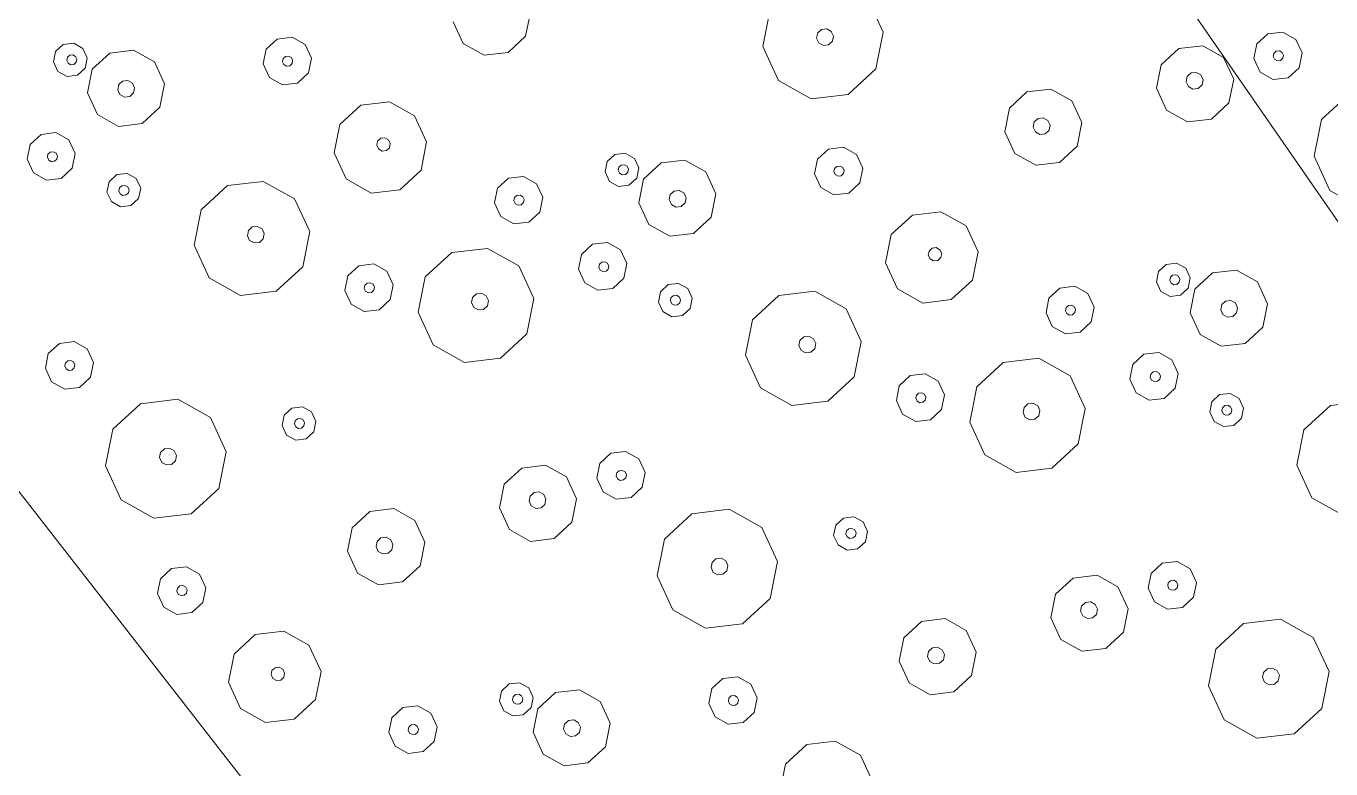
# Model space of a CAD drawing. Header units: metres. Extents: x -2858 to 512, y -1995 to 1252.
# Drawn here: x -582.345 to -578.044, y 430.042 to 432.492 of the extents above; entities that cross this region are included whole.
import ezdxf
from ezdxf.lldxf.tags import DXFTag

# ---------------------------------------------------------------- set-up
doc = ezdxf.new("R2010")
doc.units = ezdxf.units.M
doc.layers.add('Calque commun', color=7, linetype='Continuous')
doc.layers.add('Calque11', color=7, linetype='Continuous')
tags = doc.linetypes.add('HIDDENX2', pattern=[0.75, 0.5, -0.25]).pattern_tags.tags
tags[6:7] = [DXFTag(74, 4), DXFTag(75, 0), DXFTag(340, '0'), DXFTag(46, 1.0), DXFTag(50, 0.0), DXFTag(44, 0.0), DXFTag(45, 0.0)]
tags[4:5] = [DXFTag(74, 4), DXFTag(75, 0), DXFTag(340, '0'), DXFTag(46, 1.0), DXFTag(50, 0.0), DXFTag(44, 0.0), DXFTag(45, 0.0)]

# ---------------------------------------------------------------- blocks, each defined once
blk = doc.blocks.new('geometrebondepartleger')
at = {"layer": 'Calque11', "color": 7, "linetype": 'Continuous', "lineweight": 9}
blk.add_line((150.3457, 147.4392, 79), (130.1803, 35.9078, 79), dxfattribs=at)
blk = doc.blocks.new('pattern')
at = {"layer": 'Calque commun', "color": 54, "linetype": 'Continuous', "lineweight": 9}
for p, q in [((59.4065, 38.6846), (59.5129, 38.7474)), ((59.5129, 38.7474), (59.636, 38.7357)), ((59.636, 38.7357), (59.7286, 38.6539)), ((59.3573, 38.5712), (59.4065, 38.6846)), ((59.7286, 38.6539), (59.7555, 38.5332)), ((59.3842, 38.4505), (59.3573, 38.5712)), ((59.5185, 38.5555), (59.5254, 38.5713)), ((59.5223, 38.5386), (59.5185, 38.5555)), ((59.5254, 38.5713), (59.5403, 38.5801)), ((59.5403, 38.5801), (59.5576, 38.5785)), ((59.5576, 38.5785), (59.5705, 38.567)), ((59.5743, 38.5501), (59.5674, 38.5343)), ((59.5705, 38.567), (59.5743, 38.5501)), ((59.5353, 38.5271), (59.5223, 38.5386)), ((59.5525, 38.5255), (59.5353, 38.5271)), ((59.5674, 38.5343), (59.5525, 38.5255)), ((59.7555, 38.5332), (59.7064, 38.4198)), ((59.4769, 38.3687), (59.3842, 38.4505)), ((59.7064, 38.4198), (59.5999, 38.357)), ((58.9913, 38.3765), (59.0171, 38.2607)), ((59.5999, 38.357), (59.4769, 38.3687)), ((59.0171, 38.2607), (58.9699, 38.1518)), ((58.7496, 38.1027), (58.6606, 38.1813)), ((59.4592, 38.1177), (59.4789, 38.163)), ((59.4789, 38.163), (59.5215, 38.1882)), ((59.5215, 38.1882), (59.5707, 38.1835)), ((59.5707, 38.1835), (59.6078, 38.1507)), ((58.9699, 38.1518), (58.8677, 38.0915)), ((59.47, 38.0694), (59.4592, 38.1177)), ((59.5214, 38.1125), (59.5256, 38.1221)), ((59.5237, 38.1024), (59.5214, 38.1125)), ((59.5256, 38.1221), (59.5345, 38.1273)), ((59.5345, 38.1273), (59.5448, 38.1264)), ((59.5448, 38.1264), (59.5526, 38.1195)), ((59.5526, 38.1195), (59.5549, 38.1094)), ((59.6078, 38.1507), (59.6185, 38.1025)), ((58.8677, 38.0915), (58.7496, 38.1027)), ((59.507, 38.0367), (59.47, 38.0694)), ((59.5315, 38.0955), (59.5237, 38.1024)), ((59.5418, 38.0946), (59.5315, 38.0955)), ((59.5507, 38.0998), (59.5418, 38.0946)), ((59.5549, 38.1094), (59.5507, 38.0998)), ((59.6185, 38.1025), (59.5988, 38.0571)), ((59.6939, 38.0527), (59.7621, 38.0929)), ((59.7621, 38.0929), (59.8408, 38.0854)), ((59.8408, 38.0854), (59.9001, 38.033)), ((59.5563, 38.032), (59.507, 38.0367)), ((59.5988, 38.0571), (59.5563, 38.032)), ((59.6625, 37.9801), (59.6939, 38.0527)), ((59.9001, 38.033), (59.9173, 37.9558)), ((59.7624, 37.9786), (59.7773, 37.9874)), ((59.7773, 37.9874), (59.7945, 37.9858)), ((59.7945, 37.9858), (59.8075, 37.9743)), ((59.6797, 37.9029), (59.6625, 37.9801)), ((59.7555, 37.9627), (59.7624, 37.9786)), ((59.7592, 37.9458), (59.7555, 37.9627)), ((59.7722, 37.9344), (59.7592, 37.9458)), ((59.8043, 37.9415), (59.7894, 37.9327)), ((59.8112, 37.9574), (59.8043, 37.9415)), ((59.8075, 37.9743), (59.8112, 37.9574)), ((59.9173, 37.9558), (59.8859, 37.8832)), ((58.9467, 37.895), (58.9765, 37.9126)), ((58.9765, 37.9126), (59.0109, 37.9093)), ((59.0109, 37.9093), (59.0369, 37.8864)), ((59.739, 37.8505), (59.6797, 37.9029)), ((59.7894, 37.9327), (59.7722, 37.9344)), ((58.9329, 37.8633), (58.9467, 37.895)), ((58.9404, 37.8295), (58.9329, 37.8633)), ((58.9724, 37.8605), (58.9765, 37.87)), ((58.9746, 37.8504), (58.9724, 37.8605)), ((58.9765, 37.87), (58.9854, 37.8753)), ((58.9854, 37.8753), (58.9958, 37.8743)), ((58.9958, 37.8743), (59.0035, 37.8675)), ((59.0058, 37.8573), (59.0017, 37.8478)), ((59.0035, 37.8675), (59.0058, 37.8573)), ((59.0369, 37.8864), (59.0444, 37.8526)), ((59.8859, 37.8832), (59.8177, 37.843)), ((58.9664, 37.8066), (58.9404, 37.8295)), ((58.9824, 37.8435), (58.9746, 37.8504)), ((58.9927, 37.8425), (58.9824, 37.8435)), ((59.0017, 37.8478), (58.9927, 37.8425)), ((59.0306, 37.8209), (59.0008, 37.8033)), ((59.0444, 37.8526), (59.0306, 37.8209)), ((59.8177, 37.843), (59.739, 37.8505)), ((60.1345, 37.7751), (60.2026, 37.8153)), ((60.2026, 37.8153), (60.2814, 37.8078)), ((59.0008, 37.8033), (58.9664, 37.8066)), ((60.1031, 37.7025), (60.1345, 37.7751)), ((60.2814, 37.8078), (60.3407, 37.7555)), ((60.6424, 37.7176), (60.6802, 37.8047)), ((58.1955, 37.7487), (58.2224, 37.628)), ((58.638, 37.724), (58.7061, 37.7642)), ((58.7061, 37.7642), (58.7848, 37.7567)), ((58.7848, 37.7567), (58.8441, 37.7043)), ((60.3407, 37.7555), (60.3579, 37.6782)), ((58.6065, 37.6514), (58.638, 37.724)), ((58.8441, 37.7043), (58.8613, 37.6271)), ((59.0057, 37.6583), (59.0482, 37.6835)), ((59.0482, 37.6835), (59.0975, 37.6788)), ((60.1203, 37.6253), (60.1031, 37.7025)), ((60.2035, 37.6867), (60.2104, 37.7025)), ((60.2072, 37.6698), (60.2035, 37.6867)), ((60.2104, 37.7025), (60.2253, 37.7113)), ((60.2253, 37.7113), (60.2425, 37.7097)), ((60.2425, 37.7097), (60.2555, 37.6982)), ((60.2555, 37.6982), (60.2592, 37.6814)), ((60.663, 37.625), (60.6424, 37.7176)), ((58.6237, 37.5742), (58.6065, 37.6514)), ((58.7067, 37.6437), (58.7136, 37.6596)), ((58.7105, 37.6268), (58.7067, 37.6437)), ((58.7136, 37.6596), (58.7285, 37.6684)), ((58.7285, 37.6684), (58.7457, 37.6667)), ((58.7457, 37.6667), (58.7587, 37.6553)), ((58.7587, 37.6553), (58.7625, 37.6384)), ((58.986, 37.613), (59.0057, 37.6583)), ((59.0975, 37.6788), (59.1345, 37.646)), ((59.1345, 37.646), (59.1453, 37.5978)), ((60.2202, 37.6583), (60.2072, 37.6698)), ((60.2374, 37.6567), (60.2202, 37.6583)), ((60.2523, 37.6655), (60.2374, 37.6567)), ((60.2592, 37.6814), (60.2523, 37.6655)), ((60.3579, 37.6782), (60.3264, 37.6057)), ((58.2224, 37.628), (58.1732, 37.5146)), ((58.7234, 37.6154), (58.7105, 37.6268)), ((58.7407, 37.6137), (58.7234, 37.6154)), ((58.7556, 37.6225), (58.7407, 37.6137)), ((58.7625, 37.6384), (58.7556, 37.6225)), ((58.8613, 37.6271), (58.8299, 37.5545)), ((58.9968, 37.5647), (58.986, 37.613)), ((59.0469, 37.6108), (59.051, 37.6203)), ((59.0492, 37.6006), (59.0469, 37.6108)), ((59.0569, 37.5938), (59.0492, 37.6006)), ((59.051, 37.6203), (59.06, 37.6256)), ((59.06, 37.6256), (59.0703, 37.6246)), ((59.0762, 37.598), (59.0673, 37.5928)), ((59.0703, 37.6246), (59.0781, 37.6177)), ((59.0804, 37.6076), (59.0762, 37.598)), ((59.0781, 37.6177), (59.0804, 37.6076)), ((59.1453, 37.5978), (59.1256, 37.5524)), ((60.1796, 37.5729), (60.1203, 37.6253)), ((60.3264, 37.6057), (60.2583, 37.5654)), ((60.7342, 37.5621), (60.663, 37.625)), ((60.9104, 37.6014), (60.8287, 37.5531)), ((58.683, 37.5218), (58.6237, 37.5742)), ((58.8299, 37.5545), (58.7617, 37.5143)), ((59.0338, 37.532), (58.9968, 37.5647)), ((59.0673, 37.5928), (59.0569, 37.5938)), ((59.2961, 37.5075), (59.3982, 37.5679)), ((59.3982, 37.5679), (59.5164, 37.5566)), ((59.5164, 37.5566), (59.6053, 37.4781)), ((60.2583, 37.5654), (60.1796, 37.5729)), ((60.8287, 37.5531), (60.7342, 37.5621)), ((58.1732, 37.5146), (58.0667, 37.4518)), ((58.7617, 37.5143), (58.683, 37.5218)), ((59.083, 37.5273), (59.0338, 37.532)), ((59.1256, 37.5524), (59.083, 37.5273)), ((58.7305, 37.4457), (58.7443, 37.4775)), ((58.7443, 37.4775), (58.7741, 37.4951)), ((58.7741, 37.4951), (58.8085, 37.4918)), ((58.8085, 37.4918), (58.8345, 37.4689)), ((58.8345, 37.4689), (58.842, 37.4351)), ((59.2489, 37.3987), (59.2961, 37.5075)), ((59.6053, 37.4781), (59.6311, 37.3622)), ((58.0667, 37.4518), (57.9437, 37.4635)), ((58.738, 37.4119), (58.7305, 37.4457)), ((58.7662, 37.4454), (58.7703, 37.4549)), ((58.7684, 37.4352), (58.7662, 37.4454)), ((58.7762, 37.4284), (58.7684, 37.4352)), ((58.7703, 37.4549), (58.7792, 37.4602)), ((58.7865, 37.4274), (58.7762, 37.4284)), ((58.7792, 37.4602), (58.7896, 37.4592)), ((58.7955, 37.4326), (58.7865, 37.4274)), ((58.7896, 37.4592), (58.7974, 37.4523)), ((58.7996, 37.4422), (58.7955, 37.4326)), ((58.7974, 37.4523), (58.7996, 37.4422)), ((58.842, 37.4351), (58.8282, 37.4034)), ((58.764, 37.389), (58.738, 37.4119)), ((58.7984, 37.3858), (58.764, 37.389)), ((58.8282, 37.4034), (58.7984, 37.3858)), ((59.2747, 37.2828), (59.2489, 37.3987)), ((59.3941, 37.3845), (59.401, 37.4003)), ((59.3979, 37.3676), (59.3941, 37.3845)), ((59.401, 37.4003), (59.4159, 37.4091)), ((59.4159, 37.4091), (59.4332, 37.4075)), ((59.4332, 37.4075), (59.4461, 37.396)), ((59.4461, 37.396), (59.4499, 37.3791)), ((59.4109, 37.3561), (59.3979, 37.3676)), ((59.4281, 37.3545), (59.4109, 37.3561)), ((59.443, 37.3633), (59.4281, 37.3545)), ((59.4499, 37.3791), (59.443, 37.3633)), ((59.6311, 37.3622), (59.5839, 37.2534)), ((60.728, 37.3374), (60.7706, 37.3626)), ((60.7706, 37.3626), (60.8198, 37.3579)), ((60.8198, 37.3579), (60.8569, 37.3251)), ((59.0079, 37.2611), (59.0276, 37.3065)), ((59.0276, 37.3065), (59.0702, 37.3316)), ((59.0702, 37.3316), (59.1194, 37.3269)), ((59.1194, 37.3269), (59.1565, 37.2942)), ((60.7084, 37.2921), (60.728, 37.3374)), ((60.7706, 37.2869), (60.7747, 37.2965)), ((60.7747, 37.2965), (60.7836, 37.3017)), ((60.7836, 37.3017), (60.794, 37.3007)), ((60.794, 37.3007), (60.8018, 37.2939)), ((60.8569, 37.3251), (60.8676, 37.2769)), ((57.926, 37.2125), (57.9457, 37.2578)), ((57.9457, 37.2578), (57.9883, 37.283)), ((57.9883, 37.283), (58.0375, 37.2783)), ((58.0375, 37.2783), (58.0746, 37.2456)), ((59.0187, 37.2129), (59.0079, 37.2611)), ((59.0701, 37.256), (59.0743, 37.2655)), ((59.0724, 37.2459), (59.0701, 37.256)), ((59.0743, 37.2655), (59.0832, 37.2708)), ((59.0832, 37.2708), (59.0935, 37.2698)), ((59.0935, 37.2698), (59.1013, 37.2629)), ((59.1036, 37.2528), (59.0994, 37.2433)), ((59.1013, 37.2629), (59.1036, 37.2528)), ((59.1565, 37.2942), (59.1672, 37.2459)), ((59.3636, 37.2043), (59.2747, 37.2828)), ((59.5839, 37.2534), (59.4817, 37.193)), ((60.0773, 37.2426), (60.1071, 37.2602)), ((60.1071, 37.2602), (60.1416, 37.2569)), ((60.1416, 37.2569), (60.1675, 37.234)), ((60.7191, 37.2438), (60.7084, 37.2921)), ((60.7728, 37.2768), (60.7706, 37.2869)), ((60.7806, 37.2699), (60.7728, 37.2768)), ((60.7909, 37.2689), (60.7806, 37.2699)), ((60.7999, 37.2742), (60.7909, 37.2689)), ((60.804, 37.2837), (60.7999, 37.2742)), ((60.8018, 37.2939), (60.804, 37.2837)), ((60.8676, 37.2769), (60.848, 37.2315)), ((57.9368, 37.1642), (57.926, 37.2125)), ((57.9882, 37.2073), (57.9924, 37.2169)), ((57.9924, 37.2169), (58.0013, 37.2221)), ((58.0013, 37.2221), (58.0117, 37.2212)), ((58.0117, 37.2212), (58.0194, 37.2143)), ((58.0194, 37.2143), (58.0217, 37.2042)), ((58.0746, 37.2456), (58.0853, 37.1973)), ((59.0558, 37.1801), (59.0187, 37.2129)), ((59.0802, 37.239), (59.0724, 37.2459)), ((59.0905, 37.238), (59.0802, 37.239)), ((59.0994, 37.2433), (59.0905, 37.238)), ((59.1672, 37.2459), (59.1475, 37.2006)), ((60.0635, 37.2108), (60.0773, 37.2426)), ((60.0711, 37.177), (60.0635, 37.2108)), ((60.1013, 37.208), (60.1054, 37.2175)), ((60.1054, 37.2175), (60.1144, 37.2228)), ((60.1144, 37.2228), (60.1247, 37.2218)), ((60.1247, 37.2218), (60.1325, 37.2149)), ((60.1325, 37.2149), (60.1347, 37.2048)), ((60.1675, 37.234), (60.175, 37.2002)), ((60.7562, 37.2111), (60.7191, 37.2438)), ((60.8054, 37.2064), (60.7562, 37.2111)), ((60.848, 37.2315), (60.8054, 37.2064)), ((57.9905, 37.1972), (57.9882, 37.2073)), ((57.9983, 37.1903), (57.9905, 37.1972)), ((58.0086, 37.1894), (57.9983, 37.1903)), ((58.0176, 37.1946), (58.0086, 37.1894)), ((58.0217, 37.2042), (58.0176, 37.1946)), ((58.0853, 37.1973), (58.0657, 37.1519)), ((58.1608, 37.1475), (58.2289, 37.1877)), ((58.2289, 37.1877), (58.3076, 37.1802)), ((58.3076, 37.1802), (58.3669, 37.1278)), ((59.105, 37.1754), (59.0558, 37.1801)), ((59.1475, 37.2006), (59.105, 37.1754)), ((59.4817, 37.193), (59.3636, 37.2043)), ((60.097, 37.1541), (60.0711, 37.177)), ((60.1036, 37.1978), (60.1013, 37.208)), ((60.1113, 37.191), (60.1036, 37.1978)), ((60.1217, 37.19), (60.1113, 37.191)), ((60.1306, 37.1953), (60.1217, 37.19)), ((60.1347, 37.2048), (60.1306, 37.1953)), ((60.1613, 37.1684), (60.1314, 37.1508)), ((60.175, 37.2002), (60.1613, 37.1684)), ((57.9739, 37.1315), (57.9368, 37.1642)), ((58.0231, 37.1268), (57.9739, 37.1315)), ((58.0657, 37.1519), (58.0231, 37.1268)), ((58.1293, 37.0749), (58.1608, 37.1475)), ((58.3669, 37.1278), (58.3842, 37.0506)), ((59.5522, 37.0862), (59.5719, 37.1315)), ((59.5719, 37.1315), (59.6145, 37.1567)), ((59.6145, 37.1567), (59.6637, 37.152)), ((59.6637, 37.152), (59.7008, 37.1192)), ((60.1314, 37.1508), (60.097, 37.1541)), ((60.349, 37.0882), (60.4554, 37.1511)), ((60.4554, 37.1511), (60.5785, 37.1393)), ((60.5785, 37.1393), (60.6711, 37.0575)), ((58.2292, 37.0734), (58.2441, 37.0822)), ((58.2441, 37.0822), (58.2613, 37.0806)), ((58.2613, 37.0806), (58.2743, 37.0691)), ((59.563, 37.0379), (59.5522, 37.0862)), ((59.6144, 37.081), (59.6186, 37.0905)), ((59.6167, 37.0709), (59.6144, 37.081)), ((59.6186, 37.0905), (59.6275, 37.0958)), ((59.6275, 37.0958), (59.6379, 37.0948)), ((59.6379, 37.0948), (59.6456, 37.088)), ((59.6456, 37.088), (59.6479, 37.0778)), ((59.7008, 37.1192), (59.7115, 37.071)), ((60.2998, 36.9748), (60.349, 37.0882)), ((58.1465, 36.9977), (58.1293, 37.0749)), ((58.2223, 37.0575), (58.2292, 37.0734)), ((58.2261, 37.0406), (58.2223, 37.0575)), ((58.239, 37.0292), (58.2261, 37.0406)), ((58.278, 37.0522), (58.2712, 37.0363)), ((58.2743, 37.0691), (58.278, 37.0522)), ((58.3842, 37.0506), (58.3527, 36.978)), ((59.6001, 37.0052), (59.563, 37.0379)), ((59.6245, 37.064), (59.6167, 37.0709)), ((59.6348, 37.063), (59.6245, 37.064)), ((59.6438, 37.0683), (59.6348, 37.063)), ((59.6479, 37.0778), (59.6438, 37.0683)), ((59.7115, 37.071), (59.6919, 37.0256)), ((60.6711, 37.0575), (60.698, 36.9369)), ((61.1136, 37.0328), (61.1817, 37.073)), ((61.1817, 37.073), (61.2605, 37.0655)), ((61.2605, 37.0655), (61.3198, 37.0131)), ((58.2058, 36.9453), (58.1465, 36.9977)), ((58.2563, 37.0275), (58.239, 37.0292)), ((58.2712, 37.0363), (58.2563, 37.0275)), ((59.6493, 37.0005), (59.6001, 37.0052)), ((59.6919, 37.0256), (59.6493, 37.0005)), ((61.0822, 36.9602), (61.1136, 37.0328)), ((61.3198, 37.0131), (61.337, 36.9359)), ((58.3527, 36.978), (58.2846, 36.9378)), ((60.3267, 36.8542), (60.2998, 36.9748)), ((60.461, 36.9591), (60.4679, 36.975)), ((60.4648, 36.9422), (60.461, 36.9591)), ((60.4679, 36.975), (60.4828, 36.9838)), ((60.4828, 36.9838), (60.5001, 36.9821)), ((60.5001, 36.9821), (60.513, 36.9707)), ((60.5168, 36.9538), (60.5099, 36.9379)), ((60.513, 36.9707), (60.5168, 36.9538)), ((61.0994, 36.883), (61.0822, 36.9602)), ((61.1824, 36.9525), (61.1893, 36.9684)), ((61.1861, 36.9356), (61.1824, 36.9525)), ((61.1893, 36.9684), (61.2042, 36.9772)), ((61.2042, 36.9772), (61.2214, 36.9756)), ((61.2214, 36.9756), (61.2344, 36.9641)), ((61.2344, 36.9641), (61.2381, 36.9472)), ((58.2846, 36.9378), (58.2058, 36.9453)), ((58.6013, 36.8699), (58.6695, 36.9101)), ((58.6695, 36.9101), (58.7482, 36.9026)), ((59.147, 36.8995), (59.2287, 36.9478)), ((59.2287, 36.9478), (59.3232, 36.9388)), ((59.3232, 36.9388), (59.3944, 36.8759)), ((60.4778, 36.9308), (60.4648, 36.9422)), ((60.495, 36.9291), (60.4778, 36.9308)), ((60.5099, 36.9379), (60.495, 36.9291)), ((60.698, 36.9369), (60.6489, 36.8235)), ((61.1991, 36.9242), (61.1861, 36.9356)), ((61.2164, 36.9225), (61.1991, 36.9242)), ((61.2313, 36.9313), (61.2164, 36.9225)), ((61.2381, 36.9472), (61.2313, 36.9313)), ((61.337, 36.9359), (61.3055, 36.8634)), ((58.5699, 36.7973), (58.6013, 36.8699)), ((58.7482, 36.9026), (58.8075, 36.8503)), ((59.1092, 36.8124), (59.147, 36.8995)), ((59.3944, 36.8759), (59.415, 36.7833)), ((59.6245, 36.8096), (59.7267, 36.8699)), ((59.7267, 36.8699), (59.8448, 36.8587)), ((61.1587, 36.8306), (61.0994, 36.883)), ((58.8075, 36.8503), (58.8247, 36.773)), ((59.8448, 36.8587), (59.9338, 36.7801)), ((60.4194, 36.7724), (60.3267, 36.8542)), ((60.6489, 36.8235), (60.5424, 36.7606)), ((61.2374, 36.8231), (61.1587, 36.8306)), ((61.3055, 36.8634), (61.2374, 36.8231)), ((58.5871, 36.7201), (58.5699, 36.7973)), ((58.6703, 36.7815), (58.6772, 36.7973)), ((58.6741, 36.7646), (58.6703, 36.7815)), ((58.6772, 36.7973), (58.6921, 36.8061)), ((58.6921, 36.8061), (58.7093, 36.8045)), ((58.7093, 36.8045), (58.7223, 36.793)), ((58.7223, 36.793), (58.726, 36.7762)), ((59.1299, 36.7198), (59.1092, 36.8124)), ((59.2254, 36.8011), (59.2309, 36.8138)), ((59.2285, 36.7875), (59.2254, 36.8011)), ((59.2388, 36.7784), (59.2285, 36.7875)), ((59.2309, 36.8138), (59.2429, 36.8208)), ((59.2429, 36.8208), (59.2567, 36.8195)), ((59.2645, 36.7841), (59.2526, 36.7771)), ((59.2567, 36.8195), (59.267, 36.8103)), ((59.27, 36.7968), (59.2645, 36.7841)), ((59.267, 36.8103), (59.27, 36.7968)), ((59.415, 36.7833), (59.3773, 36.6962)), ((59.5773, 36.7007), (59.6245, 36.8096)), ((59.9338, 36.7801), (59.9596, 36.6643)), ((61.2062, 36.7546), (61.22, 36.7863)), ((61.22, 36.7863), (61.2498, 36.8039)), ((61.2498, 36.8039), (61.2842, 36.8006)), ((61.2842, 36.8006), (61.3102, 36.7777)), ((58.687, 36.7531), (58.6741, 36.7646)), ((58.7043, 36.7515), (58.687, 36.7531)), ((58.7192, 36.7603), (58.7043, 36.7515)), ((58.726, 36.7762), (58.7192, 36.7603)), ((58.8247, 36.773), (58.7933, 36.7005)), ((59.2526, 36.7771), (59.2388, 36.7784)), ((60.5424, 36.7606), (60.4194, 36.7724)), ((61.2137, 36.7208), (61.2062, 36.7546)), ((61.2418, 36.7542), (61.246, 36.7637)), ((61.2441, 36.7441), (61.2418, 36.7542)), ((61.2519, 36.7372), (61.2441, 36.7441)), ((61.246, 36.7637), (61.2549, 36.769)), ((61.2622, 36.7362), (61.2519, 36.7372)), ((61.2549, 36.769), (61.2652, 36.768)), ((61.2712, 36.7415), (61.2622, 36.7362)), ((61.2652, 36.768), (61.273, 36.7611)), ((61.2753, 36.751), (61.2712, 36.7415)), ((61.273, 36.7611), (61.2753, 36.751)), ((61.3177, 36.7439), (61.3039, 36.7122)), ((61.3102, 36.7777), (61.3177, 36.7439)), ((58.6464, 36.6677), (58.5871, 36.7201)), ((58.7933, 36.7005), (58.7251, 36.6602)), ((59.201, 36.6569), (59.1299, 36.7198)), ((59.3773, 36.6962), (59.2955, 36.6479)), ((59.6031, 36.5849), (59.5773, 36.7007)), ((59.7226, 36.6865), (59.7295, 36.7024)), ((59.7295, 36.7024), (59.7444, 36.7112)), ((59.7444, 36.7112), (59.7616, 36.7095)), ((59.7616, 36.7095), (59.7746, 36.6981)), ((59.7746, 36.6981), (59.7783, 36.6812)), ((61.2397, 36.6979), (61.2137, 36.7208)), ((61.2741, 36.6946), (61.2397, 36.6979)), ((61.3039, 36.7122), (61.2741, 36.6946)), ((58.7251, 36.6602), (58.6464, 36.6677)), ((59.2955, 36.6479), (59.201, 36.6569)), ((59.7264, 36.6696), (59.7226, 36.6865)), ((59.7393, 36.6582), (59.7264, 36.6696)), ((59.7566, 36.6565), (59.7393, 36.6582)), ((59.7715, 36.6653), (59.7566, 36.6565)), ((59.7783, 36.6812), (59.7715, 36.6653)), ((59.9596, 36.6643), (59.9124, 36.5554)), ((61.4836, 36.57), (61.5033, 36.6153)), ((61.5033, 36.6153), (61.5458, 36.6405)), ((61.5458, 36.6405), (61.5951, 36.6358)), ((61.5951, 36.6358), (61.6321, 36.603)), ((59.6921, 36.5064), (59.6031, 36.5849)), ((60.4017, 36.5213), (60.4214, 36.5667)), ((60.4214, 36.5667), (60.464, 36.5918)), ((60.464, 36.5918), (60.5132, 36.5871)), ((60.5132, 36.5871), (60.5503, 36.5544)), ((61.4944, 36.5217), (61.4836, 36.57)), ((61.5458, 36.5648), (61.5499, 36.5744)), ((61.5481, 36.5547), (61.5458, 36.5648)), ((61.5499, 36.5744), (61.5589, 36.5796)), ((61.5589, 36.5796), (61.5692, 36.5786)), ((61.5692, 36.5786), (61.577, 36.5718)), ((61.577, 36.5718), (61.5793, 36.5616)), ((61.6321, 36.603), (61.6429, 36.5548)), ((59.9124, 36.5554), (59.8102, 36.4951)), ((60.4125, 36.473), (60.4017, 36.5213)), ((60.4639, 36.5162), (60.468, 36.5257)), ((60.468, 36.5257), (60.477, 36.531)), ((60.477, 36.531), (60.4873, 36.53)), ((60.4873, 36.53), (60.4951, 36.5231)), ((60.4951, 36.5231), (60.4974, 36.513)), ((60.5503, 36.5544), (60.561, 36.5061)), ((61.5314, 36.489), (61.4944, 36.5217)), ((61.5558, 36.5478), (61.5481, 36.5547)), ((61.5662, 36.5468), (61.5558, 36.5478)), ((61.5751, 36.5521), (61.5662, 36.5468)), ((61.5793, 36.5616), (61.5751, 36.5521)), ((61.6429, 36.5548), (61.6232, 36.5094)), ((59.8102, 36.4951), (59.6921, 36.5064)), ((60.4662, 36.506), (60.4639, 36.5162)), ((60.474, 36.4992), (60.4662, 36.506)), ((60.4843, 36.4982), (60.474, 36.4992)), ((60.4932, 36.5035), (60.4843, 36.4982)), ((60.4974, 36.513), (60.4932, 36.5035)), ((60.561, 36.5061), (60.5413, 36.4608)), ((60.6364, 36.4563), (60.7046, 36.4965)), ((60.7046, 36.4965), (60.7833, 36.489)), ((60.7833, 36.489), (60.8426, 36.4367)), ((61.5806, 36.4843), (61.5314, 36.489)), ((61.6232, 36.5094), (61.5806, 36.4843)), ((59.1949, 36.4322), (59.2374, 36.4574)), ((59.2374, 36.4574), (59.2867, 36.4527)), ((59.2867, 36.4527), (59.3237, 36.4199)), ((60.4495, 36.4403), (60.4125, 36.473)), ((60.4988, 36.4356), (60.4495, 36.4403)), ((60.5413, 36.4608), (60.4988, 36.4356)), ((60.605, 36.3837), (60.6364, 36.4563)), ((60.8426, 36.4367), (60.8598, 36.3594)), ((59.1752, 36.3869), (59.1949, 36.4322)), ((59.2415, 36.3913), (59.2505, 36.3965)), ((59.2505, 36.3965), (59.2608, 36.3956)), ((59.2608, 36.3956), (59.2686, 36.3887)), ((59.3237, 36.4199), (59.3345, 36.3717)), ((59.1859, 36.3386), (59.1752, 36.3869)), ((59.2374, 36.3817), (59.2415, 36.3913)), ((59.2396, 36.3716), (59.2374, 36.3817)), ((59.2474, 36.3647), (59.2396, 36.3716)), ((59.2578, 36.3637), (59.2474, 36.3647)), ((59.2667, 36.369), (59.2578, 36.3637)), ((59.2708, 36.3785), (59.2667, 36.369)), ((59.2686, 36.3887), (59.2708, 36.3785)), ((59.3345, 36.3717), (59.3148, 36.3263)), ((60.6222, 36.3065), (60.605, 36.3837)), ((60.698, 36.3664), (60.7049, 36.3822)), ((60.7017, 36.3495), (60.698, 36.3664)), ((60.7147, 36.338), (60.7017, 36.3495)), ((60.7049, 36.3822), (60.7198, 36.391)), ((60.7198, 36.391), (60.737, 36.3894)), ((60.737, 36.3894), (60.75, 36.3779)), ((60.7537, 36.361), (60.7468, 36.3452)), ((60.75, 36.3779), (60.7537, 36.361)), ((60.8598, 36.3594), (60.8284, 36.2869)), ((59.223, 36.3059), (59.1859, 36.3386)), ((59.2722, 36.3012), (59.223, 36.3059)), ((59.3148, 36.3263), (59.2722, 36.3012)), ((59.8892, 36.2986), (59.919, 36.3162)), ((59.919, 36.3162), (59.9534, 36.313)), ((59.9534, 36.313), (59.9794, 36.2901)), ((60.6815, 36.2542), (60.6222, 36.3065)), ((60.7319, 36.3364), (60.7147, 36.338)), ((60.7468, 36.3452), (60.7319, 36.3364)), ((59.8754, 36.2669), (59.8892, 36.2986)), ((59.8829, 36.2331), (59.8754, 36.2669)), ((59.9149, 36.2641), (59.919, 36.2737)), ((59.9171, 36.254), (59.9149, 36.2641)), ((59.919, 36.2737), (59.9279, 36.2789)), ((59.9279, 36.2789), (59.9383, 36.278)), ((59.9383, 36.278), (59.946, 36.2711)), ((59.946, 36.2711), (59.9483, 36.261)), ((59.9794, 36.2901), (59.9869, 36.2563)), ((60.8284, 36.2869), (60.7602, 36.2466)), ((58.8158, 36.183), (58.9223, 36.2459)), ((58.9223, 36.2459), (59.0453, 36.2342)), ((59.0453, 36.2342), (59.138, 36.1523)), ((59.9089, 36.2102), (59.8829, 36.2331)), ((59.9249, 36.2471), (59.9171, 36.254)), ((59.9352, 36.2462), (59.9249, 36.2471)), ((59.9442, 36.2514), (59.9352, 36.2462)), ((59.9731, 36.2245), (59.9433, 36.2069)), ((59.9483, 36.261), (59.9442, 36.2514)), ((59.9869, 36.2563), (59.9731, 36.2245)), ((60.7602, 36.2466), (60.6815, 36.2542)), ((61.6227, 36.2084), (61.7044, 36.2566)), ((61.7044, 36.2566), (61.7989, 36.2476)), ((61.7989, 36.2476), (61.8701, 36.1848)), ((58.7667, 36.0696), (58.8158, 36.183)), ((59.9433, 36.2069), (59.9089, 36.2102)), ((61.0456, 36.1062), (61.077, 36.1787)), ((61.077, 36.1787), (61.1451, 36.219)), ((61.1451, 36.219), (61.2239, 36.2114)), ((61.2239, 36.2114), (61.2832, 36.1591)), ((61.5849, 36.1213), (61.6227, 36.2084)), ((61.8701, 36.1848), (61.8907, 36.0921)), ((59.138, 36.1523), (59.1649, 36.0317)), ((59.5805, 36.1276), (59.6486, 36.1678)), ((59.6486, 36.1678), (59.7273, 36.1603)), ((59.7273, 36.1603), (59.7866, 36.108)), ((61.2832, 36.1591), (61.3004, 36.0819)), ((59.549, 36.055), (59.5805, 36.1276)), ((59.7866, 36.108), (59.8038, 36.0307)), ((61.0628, 36.0289), (61.0456, 36.1062)), ((61.146, 36.0903), (61.1529, 36.1062)), ((61.1529, 36.1062), (61.1678, 36.115)), ((61.1678, 36.115), (61.185, 36.1133)), ((61.185, 36.1133), (61.198, 36.1019)), ((61.198, 36.1019), (61.2017, 36.085)), ((61.6055, 36.0286), (61.5849, 36.1213)), ((61.7011, 36.1099), (61.7066, 36.1226)), ((61.7041, 36.0964), (61.7011, 36.1099)), ((61.7145, 36.0872), (61.7041, 36.0964)), ((61.7066, 36.1226), (61.7185, 36.1296)), ((61.7185, 36.1296), (61.7323, 36.1283)), ((61.7402, 36.0929), (61.7283, 36.0859)), ((61.7323, 36.1283), (61.7427, 36.1192)), ((61.7457, 36.1056), (61.7402, 36.0929)), ((61.7427, 36.1192), (61.7457, 36.1056)), ((61.8907, 36.0921), (61.8529, 36.005)), ((58.9279, 36.0539), (58.9348, 36.0698)), ((58.9316, 36.037), (58.9279, 36.0539)), ((58.9348, 36.0698), (58.9496, 36.0786)), ((58.9496, 36.0786), (58.9669, 36.0769)), ((58.9669, 36.0769), (58.9799, 36.0655)), ((58.9836, 36.0486), (58.9767, 36.0327)), ((58.9799, 36.0655), (58.9836, 36.0486)), ((59.5662, 35.9778), (59.549, 36.055)), ((59.6492, 36.0473), (59.6561, 36.0632)), ((59.6561, 36.0632), (59.671, 36.072)), ((59.671, 36.072), (59.6882, 36.0704)), ((59.6882, 36.0704), (59.7012, 36.0589)), ((59.7012, 36.0589), (59.705, 36.042)), ((59.9285, 36.0166), (59.9482, 36.062)), ((59.9482, 36.062), (59.9907, 36.0871)), ((59.9907, 36.0871), (60.04, 36.0824)), ((60.04, 36.0824), (60.077, 36.0497)), ((60.077, 36.0497), (60.0878, 36.0014)), ((61.1497, 36.0734), (61.146, 36.0903)), ((61.1627, 36.062), (61.1497, 36.0734)), ((61.1799, 36.0603), (61.1627, 36.062)), ((61.1948, 36.0691), (61.1799, 36.0603)), ((61.2017, 36.085), (61.1948, 36.0691)), ((61.3004, 36.0819), (61.2689, 36.0093)), ((61.7283, 36.0859), (61.7145, 36.0872)), ((58.9446, 36.0256), (58.9316, 36.037)), ((58.9618, 36.0239), (58.9446, 36.0256)), ((58.9767, 36.0327), (58.9618, 36.0239)), ((59.1649, 36.0317), (59.1157, 35.9183)), ((59.653, 36.0304), (59.6492, 36.0473)), ((59.6659, 36.019), (59.653, 36.0304)), ((59.6832, 36.0174), (59.6659, 36.019)), ((59.6981, 36.0261), (59.6832, 36.0174)), ((59.705, 36.042), (59.6981, 36.0261)), ((59.8038, 36.0307), (59.7724, 35.9582)), ((59.9393, 35.9683), (59.9285, 36.0166)), ((59.9894, 36.0144), (59.9935, 36.0239)), ((59.9917, 36.0043), (59.9894, 36.0144)), ((59.9935, 36.0239), (60.0025, 36.0292)), ((60.0025, 36.0292), (60.0128, 36.0282)), ((60.0128, 36.0282), (60.0206, 36.0214)), ((60.0229, 36.0112), (60.0187, 36.0017)), ((60.0206, 36.0214), (60.0229, 36.0112)), ((61.1221, 35.9766), (61.0628, 36.0289)), ((61.2689, 36.0093), (61.2008, 35.9691)), ((61.6767, 35.9658), (61.6055, 36.0286)), ((61.8529, 36.005), (61.7712, 35.9568)), ((59.6255, 35.9254), (59.5662, 35.9778)), ((59.9763, 35.9356), (59.9393, 35.9683)), ((59.9994, 35.9974), (59.9917, 36.0043)), ((60.0098, 35.9964), (59.9994, 35.9974)), ((60.0187, 36.0017), (60.0098, 35.9964)), ((60.0878, 36.0014), (60.0681, 35.9561)), ((60.2386, 35.9112), (60.3407, 35.9715)), ((60.3407, 35.9715), (60.4589, 35.9602)), ((61.2008, 35.9691), (61.1221, 35.9766)), ((61.7712, 35.9568), (61.6767, 35.9658)), ((59.7042, 35.9179), (59.6255, 35.9254)), ((59.7724, 35.9582), (59.7042, 35.9179)), ((60.0255, 35.9309), (59.9763, 35.9356)), ((60.0681, 35.9561), (60.0255, 35.9309)), ((60.4589, 35.9602), (60.5478, 35.8817)), ((59.1157, 35.9183), (59.0092, 35.8554)), ((59.673, 35.8494), (59.6868, 35.8811)), ((59.6868, 35.8811), (59.7166, 35.8987)), ((59.7166, 35.8987), (59.751, 35.8954)), ((59.751, 35.8954), (59.777, 35.8725)), ((60.1914, 35.8023), (60.2386, 35.9112)), ((60.5478, 35.8817), (60.5736, 35.7659)), ((59.6805, 35.8156), (59.673, 35.8494)), ((59.7087, 35.849), (59.7128, 35.8585)), ((59.7109, 35.8389), (59.7087, 35.849)), ((59.7187, 35.832), (59.7109, 35.8389)), ((59.7128, 35.8585), (59.7217, 35.8638)), ((59.7217, 35.8638), (59.7321, 35.8628)), ((59.738, 35.8363), (59.729, 35.831)), ((59.7321, 35.8628), (59.7398, 35.8559)), ((59.7421, 35.8458), (59.738, 35.8363)), ((59.7398, 35.8559), (59.7421, 35.8458)), ((59.7845, 35.8388), (59.7707, 35.807)), ((59.777, 35.8725), (59.7845, 35.8388)), ((59.7065, 35.7927), (59.6805, 35.8156)), ((59.7409, 35.7894), (59.7065, 35.7927)), ((59.729, 35.831), (59.7187, 35.832)), ((59.7707, 35.807), (59.7409, 35.7894)), ((60.2172, 35.6865), (60.1914, 35.8023)), ((60.3366, 35.7881), (60.3435, 35.804)), ((60.3435, 35.804), (60.3584, 35.8128)), ((60.3584, 35.8128), (60.3757, 35.8111)), ((60.3757, 35.8111), (60.3886, 35.7997)), ((60.3886, 35.7997), (60.3924, 35.7828)), ((60.3404, 35.7712), (60.3366, 35.7881)), ((60.3534, 35.7598), (60.3404, 35.7712)), ((60.3706, 35.7581), (60.3534, 35.7598)), ((60.3855, 35.7669), (60.3706, 35.7581)), ((60.3924, 35.7828), (60.3855, 35.7669)), ((60.5736, 35.7659), (60.5264, 35.657)), ((61.6705, 35.7411), (61.7131, 35.7662)), ((61.7131, 35.7662), (61.7623, 35.7615)), ((61.7623, 35.7615), (61.7994, 35.7288)), ((59.9504, 35.6648), (59.9701, 35.7101)), ((59.9701, 35.7101), (60.0127, 35.7353)), ((60.0127, 35.7353), (60.0619, 35.7306)), ((60.0619, 35.7306), (60.099, 35.6978)), ((61.6509, 35.6957), (61.6705, 35.7411)), ((61.7172, 35.7001), (61.7261, 35.7054)), ((61.7261, 35.7054), (61.7365, 35.7044)), ((61.7365, 35.7044), (61.7443, 35.6975)), ((61.7994, 35.7288), (61.8101, 35.6805)), ((59.9612, 35.6165), (59.9504, 35.6648)), ((60.0126, 35.6596), (60.0168, 35.6692)), ((60.0168, 35.6692), (60.0257, 35.6744)), ((60.0257, 35.6744), (60.036, 35.6735)), ((60.036, 35.6735), (60.0438, 35.6666)), ((60.0438, 35.6666), (60.0461, 35.6564)), ((60.099, 35.6978), (60.1097, 35.6496)), ((60.3061, 35.6079), (60.2172, 35.6865)), ((61.0198, 35.6462), (61.0496, 35.6638)), ((61.0496, 35.6638), (61.084, 35.6605)), ((61.084, 35.6605), (61.11, 35.6376)), ((61.6616, 35.6474), (61.6509, 35.6957)), ((61.7131, 35.6906), (61.7172, 35.7001)), ((61.7153, 35.6804), (61.7131, 35.6906)), ((61.7231, 35.6736), (61.7153, 35.6804)), ((61.7334, 35.6726), (61.7231, 35.6736)), ((61.7424, 35.6779), (61.7334, 35.6726)), ((61.7465, 35.6874), (61.7424, 35.6779)), ((61.7443, 35.6975), (61.7465, 35.6874)), ((61.8101, 35.6805), (61.7905, 35.6352)), ((60.0149, 35.6495), (60.0126, 35.6596)), ((60.0227, 35.6426), (60.0149, 35.6495)), ((60.033, 35.6416), (60.0227, 35.6426)), ((60.0419, 35.6469), (60.033, 35.6416)), ((60.0461, 35.6564), (60.0419, 35.6469)), ((60.1097, 35.6496), (60.09, 35.6042)), ((60.5264, 35.657), (60.4242, 35.5967)), ((61.006, 35.6145), (61.0198, 35.6462)), ((61.0438, 35.6116), (61.0479, 35.6211)), ((61.0479, 35.6211), (61.0569, 35.6264)), ((61.0569, 35.6264), (61.0672, 35.6254)), ((61.0672, 35.6254), (61.075, 35.6186)), ((61.075, 35.6186), (61.0772, 35.6084)), ((61.11, 35.6376), (61.1175, 35.6038)), ((61.6987, 35.6147), (61.6616, 35.6474)), ((61.7905, 35.6352), (61.7479, 35.61)), ((59.9982, 35.5838), (59.9612, 35.6165)), ((60.0475, 35.5791), (59.9982, 35.5838)), ((60.09, 35.6042), (60.0475, 35.5791)), ((60.4242, 35.5967), (60.3061, 35.6079)), ((61.0135, 35.5807), (61.006, 35.6145)), ((61.0395, 35.5578), (61.0135, 35.5807)), ((61.0461, 35.6015), (61.0438, 35.6116)), ((61.0538, 35.5946), (61.0461, 35.6015)), ((61.0642, 35.5936), (61.0538, 35.5946)), ((61.0731, 35.5989), (61.0642, 35.5936)), ((61.0772, 35.6084), (61.0731, 35.5989)), ((61.1175, 35.6038), (61.1037, 35.5721)), ((61.7479, 35.61), (61.6987, 35.6147)), ((60.4947, 35.4898), (60.5144, 35.5352)), ((60.5144, 35.5352), (60.557, 35.5603)), ((60.557, 35.5603), (60.6062, 35.5556)), ((60.6062, 35.5556), (60.6433, 35.5229)), ((61.0739, 35.5545), (61.0395, 35.5578)), ((61.1037, 35.5721), (61.0739, 35.5545)), ((61.2915, 35.4919), (61.3979, 35.5547)), ((61.3979, 35.5547), (61.521, 35.543)), ((61.521, 35.543), (61.6136, 35.4612)), ((60.5055, 35.4415), (60.4947, 35.4898)), ((60.5569, 35.4847), (60.5611, 35.4942)), ((60.5611, 35.4942), (60.57, 35.4995)), ((60.57, 35.4995), (60.5803, 35.4985)), ((60.5803, 35.4985), (60.5881, 35.4916)), ((60.5881, 35.4916), (60.5904, 35.4815)), ((60.6433, 35.5229), (60.654, 35.4746)), ((61.2423, 35.3785), (61.2915, 35.4919)), ((60.5592, 35.4745), (60.5569, 35.4847)), ((60.567, 35.4677), (60.5592, 35.4745)), ((60.5773, 35.4667), (60.567, 35.4677)), ((60.5863, 35.472), (60.5773, 35.4667)), ((60.5904, 35.4815), (60.5863, 35.472)), ((60.654, 35.4746), (60.6344, 35.4292)), ((61.6136, 35.4612), (61.6405, 35.3405)), ((60.5426, 35.4088), (60.5055, 35.4415)), ((60.5918, 35.4041), (60.5426, 35.4088)), ((60.6344, 35.4292), (60.5918, 35.4041)), ((61.2692, 35.2578), (61.2423, 35.3785)), ((61.4035, 35.3627), (61.4104, 35.3786)), ((61.4073, 35.3458), (61.4035, 35.3627)), ((61.4104, 35.3786), (61.4253, 35.3874)), ((61.4253, 35.3874), (61.4426, 35.3858)), ((61.4426, 35.3858), (61.4555, 35.3743)), ((61.4555, 35.3743), (61.4593, 35.3574)), ((60.0895, 35.3032), (60.1712, 35.3514)), ((60.1712, 35.3514), (60.2657, 35.3424)), ((60.2657, 35.3424), (60.3369, 35.2796)), ((61.4203, 35.3344), (61.4073, 35.3458)), ((61.4375, 35.3327), (61.4203, 35.3344)), ((61.4524, 35.3415), (61.4375, 35.3327)), ((61.4593, 35.3574), (61.4524, 35.3415)), ((61.6405, 35.3405), (61.5914, 35.2271)), ((59.5438, 35.2735), (59.612, 35.3138)), ((59.612, 35.3138), (59.6907, 35.3063)), ((59.6907, 35.3063), (59.75, 35.2539)), ((60.0517, 35.2161), (60.0895, 35.3032)), ((60.3369, 35.2796), (60.3575, 35.1869)), ((60.567, 35.2132), (60.6692, 35.2736)), ((60.6692, 35.2736), (60.7873, 35.2623)), ((59.75, 35.2539), (59.7672, 35.1767)), ((60.7873, 35.2623), (60.8763, 35.1838)), ((61.3619, 35.176), (61.2692, 35.2578)), ((60.0723, 35.1234), (60.0517, 35.2161)), ((60.1679, 35.2047), (60.1735, 35.2174)), ((60.1709, 35.1912), (60.1679, 35.2047)), ((60.1813, 35.182), (60.1709, 35.1912)), ((60.1735, 35.2174), (60.1854, 35.2244)), ((60.1854, 35.2244), (60.1992, 35.2231)), ((60.207, 35.1877), (60.1951, 35.1807)), ((60.1992, 35.2231), (60.2095, 35.214)), ((60.2125, 35.2005), (60.207, 35.1877)), ((60.2095, 35.214), (60.2125, 35.2005)), ((60.5198, 35.1044), (60.567, 35.2132)), ((61.5914, 35.2271), (61.4849, 35.1643)), ((59.7672, 35.1767), (59.7358, 35.1041)), ((60.1951, 35.1807), (60.1813, 35.182)), ((60.3575, 35.1869), (60.3198, 35.0998)), ((60.8763, 35.1838), (60.9021, 35.0679)), ((61.4849, 35.1643), (61.3619, 35.176)), ((60.1435, 35.0606), (60.0723, 35.1234)), ((60.5456, 34.9885), (60.5198, 35.1044)), ((60.6651, 35.0902), (60.672, 35.106)), ((60.672, 35.106), (60.6869, 35.1148)), ((60.6869, 35.1148), (60.7041, 35.1132)), ((60.7041, 35.1132), (60.7171, 35.1017)), ((60.7171, 35.1017), (60.7208, 35.0848)), ((60.238, 35.0516), (60.1435, 35.0606)), ((60.3198, 35.0998), (60.238, 35.0516)), ((60.6689, 35.0733), (60.6651, 35.0902)), ((60.6818, 35.0618), (60.6689, 35.0733)), ((60.6991, 35.0602), (60.6818, 35.0618)), ((60.714, 35.069), (60.6991, 35.0602)), ((60.7208, 35.0848), (60.714, 35.069)), ((60.9021, 35.0679), (60.8549, 34.9591)), ((60.6346, 34.91), (60.5456, 34.9885)), ((61.3639, 34.9703), (61.4065, 34.9954)), ((61.4065, 34.9954), (61.4557, 34.9908)), ((61.4557, 34.9908), (61.4928, 34.958)), ((60.8549, 34.9591), (60.7527, 34.8987)), ((61.3442, 34.9249), (61.3639, 34.9703)), ((61.4064, 34.9198), (61.4105, 34.9294)), ((61.4105, 34.9294), (61.4195, 34.9346)), ((61.4195, 34.9346), (61.4298, 34.9336)), ((61.4298, 34.9336), (61.4376, 34.9268)), ((61.4928, 34.958), (61.5035, 34.9098)), ((60.7527, 34.8987), (60.6346, 34.91)), ((61.355, 34.8767), (61.3442, 34.9249)), ((61.4087, 34.9097), (61.4064, 34.9198)), ((61.4165, 34.9028), (61.4087, 34.9097)), ((61.4268, 34.9018), (61.4165, 34.9028)), ((61.4357, 34.9071), (61.4268, 34.9018)), ((61.4399, 34.9166), (61.4357, 34.9071)), ((61.4376, 34.9268), (61.4399, 34.9166)), ((61.5035, 34.9098), (61.4838, 34.8644)), ((60.1374, 34.8359), (60.1799, 34.861)), ((60.1799, 34.861), (60.2292, 34.8563)), ((60.2292, 34.8563), (60.2662, 34.8236)), ((61.392, 34.844), (61.355, 34.8767)), ((61.4413, 34.8393), (61.392, 34.844)), ((61.4838, 34.8644), (61.4413, 34.8393)), ((60.1177, 34.7905), (60.1374, 34.8359)), ((60.184, 34.7949), (60.193, 34.8002)), ((60.193, 34.8002), (60.2033, 34.7992)), ((60.2662, 34.8236), (60.277, 34.7753)), ((60.1284, 34.7422), (60.1177, 34.7905)), ((60.1799, 34.7854), (60.184, 34.7949)), ((60.1821, 34.7752), (60.1799, 34.7854)), ((60.1899, 34.7684), (60.1821, 34.7752)), ((60.2003, 34.7674), (60.1899, 34.7684)), ((60.2092, 34.7727), (60.2003, 34.7674)), ((60.2033, 34.7992), (60.2111, 34.7923)), ((60.2133, 34.7822), (60.2092, 34.7727)), ((60.2111, 34.7923), (60.2133, 34.7822)), ((60.277, 34.7753), (60.2573, 34.73)), ((60.1655, 34.7095), (60.1284, 34.7422)), ((60.2573, 34.73), (60.2147, 34.7048)), ((60.8317, 34.7023), (60.8615, 34.7199)), ((60.8615, 34.7199), (60.8959, 34.7166)), ((60.8959, 34.7166), (60.9219, 34.6937)), ((60.2147, 34.7048), (60.1655, 34.7095)), ((60.8179, 34.6705), (60.8317, 34.7023)), ((60.8573, 34.6678), (60.8615, 34.6773)), ((60.8615, 34.6773), (60.8704, 34.6826)), ((60.8704, 34.6826), (60.8808, 34.6816)), ((60.8808, 34.6816), (60.8885, 34.6747)), ((60.8885, 34.6747), (60.8908, 34.6646)), ((60.9219, 34.6937), (60.9294, 34.6599)), ((60.8254, 34.6368), (60.8179, 34.6705)), ((60.8514, 34.6138), (60.8254, 34.6368)), ((60.8596, 34.6576), (60.8573, 34.6678)), ((60.8674, 34.6508), (60.8596, 34.6576)), ((60.8777, 34.6498), (60.8674, 34.6508)), ((60.8867, 34.6551), (60.8777, 34.6498)), ((60.9156, 34.6282), (60.8858, 34.6106)), ((60.8908, 34.6646), (60.8867, 34.6551)), ((60.9294, 34.6599), (60.9156, 34.6282)), ((60.8858, 34.6106), (60.8514, 34.6138)), ((60.5229, 34.5312), (60.5911, 34.5715)), ((60.5911, 34.5715), (60.6698, 34.564)), ((60.6698, 34.564), (60.7291, 34.5116)), ((60.4915, 34.4587), (60.5229, 34.5312)), ((60.7291, 34.5116), (60.7463, 34.4344)), ((60.5087, 34.3815), (60.4915, 34.4587)), ((60.5917, 34.451), (60.5986, 34.4669)), ((60.5986, 34.4669), (60.6135, 34.4757)), ((60.6135, 34.4757), (60.6307, 34.474)), ((60.6307, 34.474), (60.6437, 34.4626)), ((60.6437, 34.4626), (60.6475, 34.4457)), ((60.871, 34.4202), (60.8907, 34.4656)), ((60.8907, 34.4656), (60.9332, 34.4907)), ((60.9332, 34.4907), (60.9825, 34.4861)), ((60.9825, 34.4861), (61.0195, 34.4533)), ((60.5955, 34.4341), (60.5917, 34.451)), ((60.6084, 34.4226), (60.5955, 34.4341)), ((60.6257, 34.421), (60.6084, 34.4226)), ((60.6406, 34.4298), (60.6257, 34.421)), ((60.6475, 34.4457), (60.6406, 34.4298)), ((60.7463, 34.4344), (60.7149, 34.3618)), ((60.8818, 34.372), (60.871, 34.4202)), ((60.9319, 34.418), (60.936, 34.4276)), ((60.9342, 34.4079), (60.9319, 34.418)), ((60.936, 34.4276), (60.945, 34.4328)), ((60.945, 34.4328), (60.9553, 34.4319)), ((60.9553, 34.4319), (60.9631, 34.425)), ((60.9654, 34.4149), (60.9612, 34.4053)), ((60.9631, 34.425), (60.9654, 34.4149)), ((61.0195, 34.4533), (61.0303, 34.4051)), ((60.568, 34.3291), (60.5087, 34.3815)), ((60.9188, 34.3393), (60.8818, 34.372)), ((60.9419, 34.401), (60.9342, 34.4079)), ((60.9523, 34.4001), (60.9419, 34.401)), ((60.9612, 34.4053), (60.9523, 34.4001)), ((61.0303, 34.4051), (61.0106, 34.3597)), ((60.6467, 34.3216), (60.568, 34.3291)), ((60.7149, 34.3618), (60.6467, 34.3216)), ((60.968, 34.3346), (60.9188, 34.3393)), ((61.0106, 34.3597), (60.968, 34.3346)), ((60.6155, 34.253), (60.6293, 34.2848)), ((60.6293, 34.2848), (60.6591, 34.3024)), ((60.6591, 34.3024), (60.6935, 34.2991)), ((60.6935, 34.2991), (60.7195, 34.2762)), ((60.623, 34.2192), (60.6155, 34.253)), ((60.6512, 34.2526), (60.6553, 34.2622)), ((60.6534, 34.2425), (60.6512, 34.2526)), ((60.6612, 34.2356), (60.6534, 34.2425)), ((60.6553, 34.2622), (60.6642, 34.2674)), ((60.6642, 34.2674), (60.6746, 34.2665)), ((60.6746, 34.2665), (60.6824, 34.2596)), ((60.6846, 34.2495), (60.6805, 34.2399)), ((60.6824, 34.2596), (60.6846, 34.2495)), ((60.727, 34.2424), (60.7132, 34.2106)), ((60.7195, 34.2762), (60.727, 34.2424)), ((60.649, 34.1963), (60.623, 34.2192)), ((60.6715, 34.2346), (60.6612, 34.2356)), ((60.6805, 34.2399), (60.6715, 34.2346)), ((60.7132, 34.2106), (60.6834, 34.193)), ((60.6834, 34.193), (60.649, 34.1963))]:
    blk.add_line(p, q, dxfattribs=at)
at = {"layer": 'Calque commun', "color": 7, "linetype": 'Continuous', "lineweight": 9}
mesh = blk.add_polyface(dxfattribs=at)
corners = [(70.8497, 113.5412), (53.8349, 19.1692), (74.7282, 106.3237), (76.0435, 113.5984), (74.769, 106.1763), (58.8077, 18.2701), (114.1703, 105.207), (114.1703, 98.5387)]
mesh.append_faces([[corners[k] for k in face] for face in [(3, 4, 6)]], dxfattribs={"vtx0": -1, "vtx1": -1, "color": 7})
mesh.append_faces([[corners[k] for k in face] for face in [(3, 2, 4)]], dxfattribs={"vtx0": -1, "vtx2": -1, "color": 7})
mesh.append_faces([[corners[k] for k in face] for face in [(5, 2, 1)]], dxfattribs={"vtx1": -1, "color": 7})
mesh.append_faces([[corners[k] for k in face] for face in [(0, 1, 2), (3, 0, 2)]], dxfattribs={"vtx1": -1, "vtx2": -1, "color": 7})
mesh.append_faces([[corners[k] for k in face] for face in [(4, 7, 6)]], dxfattribs={"vtx2": -1, "color": 7})

msp = doc.modelspace()

# ---------------------------------------------------------------- linework, layer by layer
at = {"layer": 'Calque commun', "color": 3, "linetype": 'HIDDENX2', "lineweight": 18, "extrusion": (0, 0, -1)}
for centre, radius, start, end in [((492.6784, 547.6026), 120.3746, 259.883419, 322.052272), ((494.5277, 544.1418), 162.6468, 258.823451, 321.396966), ((494.5277, 544.1418), 162.6468, 258.823451, 321.396966), ((494.5277, 544.1418), 162.6468, 258.823451, 321.396966)]:
    msp.add_arc(centre, radius, start, end, dxfattribs=at)

# ---------------------------------------------------------------- block references
at = {"layer": 'Calque commun', "color": 0, "linetype": 'ByBlock', "lineweight": -2, "rotation": 228.1617603435354}
for name, p in [('geometrebondepartleger', (-528.8356, 560.3039)), ('pattern', (-567.2453, 500.4263))]:
    msp.add_blockref(name, p, dxfattribs=at)

doc.saveas('drawing.dxf')
